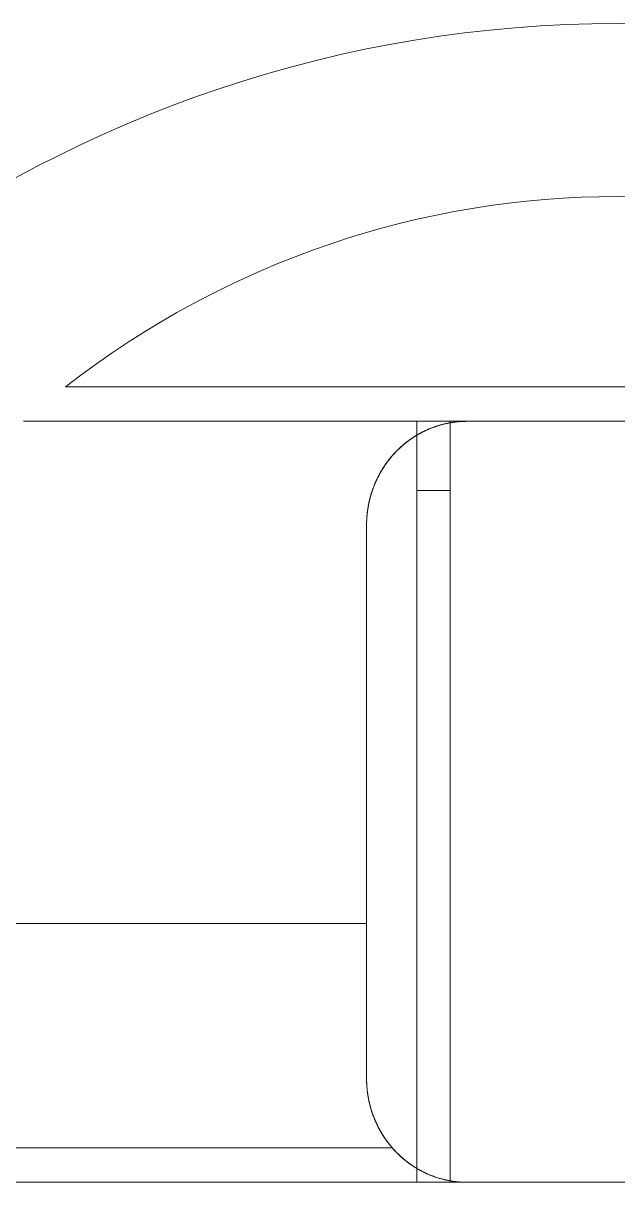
# Model space of a CAD drawing. Header units: millimetres. Extents: x 7939 to 8557, y 3805 to 4021.
# Drawn here: x 8520.74 to 8532.19, y 3916.06 to 3938.74 of the extents above; entities that cross this region are included whole.
import ezdxf

# ---------------------------------------------------------------- set-up
doc = ezdxf.new("R2010")
doc.units = ezdxf.units.MM
doc.layers.add('linea_gruesa', color=1, linetype='Continuous', lineweight=40)

msp = doc.modelspace()

# ---------------------------------------------------------------- linework, layer by layer
at = {"layer": 'linea_gruesa', "linetype": 'Continuous', "lineweight": 15, "extrusion": (-0.253745, -3.38569e-15, 0.967271)}
for p, q in [((8542.829, 3931.738, 135.052), (8521.549, 3931.738, 129.47)), ((8542.829, 3931.738, 135.052), (8521.549, 3931.738, 129.47)), ((8529.287, 3931.072, 131.5), (8520.74, 3931.072, 129.258)), ((8529.287, 3931.072, 131.5), (8520.74, 3931.072, 129.258)), ((8520.74, 3931.072, 129.258), (8535.413, 3931.072, 133.107)), ((8520.74, 3931.072, 129.258), (8528.965, 3931.072, 131.415)), ((8528.32, 3931.072, 131.246), (8520.74, 3931.072, 129.258)), ((8528.32, 3931.072, 131.246), (8528.32, 3916.405, 131.246)), ((8528.965, 3931.072, 131.415), (8528.965, 3916.405, 131.415)), ((8535.091, 3931.072, 133.023), (8529.287, 3931.072, 131.5)), ((8529.287, 3931.072, 131.5), (8535.091, 3931.072, 133.023)), ((8528.965, 3929.738, 131.415), (8528.32, 3929.738, 131.246)), ((8528.32, 3916.405, 131.246), (8528.32, 3929.738, 131.246)), ((8528.965, 3916.405, 131.415), (8528.965, 3929.738, 131.415)), ((8527.353, 3918.405, 130.993), (8527.353, 3929.072, 130.993)), ((8527.353, 3929.072, 130.993), (8527.353, 3918.405, 130.993)), ((8527.353, 3929.072, 130.993), (8527.353, 3921.396, 130.993)), ((8527.353, 3921.396, 130.993), (8527.353, 3929.072, 130.993)), ((8527.353, 3921.396, 130.993), (8508.704, 3921.396, 126.101)), ((8527.353, 3921.396, 130.993), (8508.704, 3921.396, 126.101)), ((8527.845, 3917.072, 131.122), (8514.456, 3917.072, 127.609)), ((8527.845, 3917.072, 131.122), (8514.456, 3917.072, 127.609)), ((8529.287, 3916.405, 131.5), (8514.488, 3916.405, 127.618)), ((8529.287, 3916.405, 131.5), (8514.488, 3916.405, 127.618)), ((8535.413, 3916.405, 133.107), (8514.488, 3916.405, 127.618)), ((8514.488, 3916.405, 127.618), (8528.965, 3916.405, 131.415)), ((8528.32, 3916.405, 131.246), (8514.488, 3916.405, 127.618)), ((8528.965, 3916.405, 131.415), (8528.32, 3916.405, 131.246)), ((8529.287, 3916.405, 131.5), (8535.091, 3916.405, 133.023)), ((8535.091, 3916.405, 133.023), (8529.287, 3916.405, 131.5))]:
    msp.add_line(p, q, dxfattribs=at)
for centre, radius, start, end in [((-3913.072, 8286.501, -2037.069), 25.667, 108.9246, 251.0754), ((-3913.072, 8286.501, -2037.069), 25.667, 108.9246, 251.0754), ((-3917.072, 8286.501, -2037.069), 18.333, 143.1301, 216.8699), ((-3917.072, 8286.501, -2037.069), 18.333, 143.1301, 216.8699), ((-3917.072, 8274.834, -2037.069), 13.333, 251.0754, 360), ((-3917.072, 8274.834, -2037.069), 13.333, 251.0754, 360)]:
    msp.add_arc(centre, radius, start, end, dxfattribs=at)
at = {"layer": 'linea_gruesa', "linetype": 'Continuous', "lineweight": 15}
for points, knots in [([(8529.287, 3931.072, 131.5), (8529.263, 3931.071, 131.494), (8529.214, 3931.071, 131.481), (8529.139, 3931.066, 131.461), (8529.064, 3931.059, 131.441), (8528.988, 3931.048, 131.421), (8528.911, 3931.034, 131.401), (8528.835, 3931.017, 131.382), (8528.761, 3930.997, 131.362), (8528.689, 3930.974, 131.343), (8528.616, 3930.948, 131.324), (8528.545, 3930.919, 131.305), (8528.474, 3930.887, 131.287), (8528.396, 3930.848, 131.266), (8528.31, 3930.799, 131.244), (8528.219, 3930.741, 131.22), (8528.132, 3930.678, 131.197), (8528.05, 3930.61, 131.175), (8527.972, 3930.54, 131.155), (8527.9, 3930.467, 131.136), (8527.832, 3930.391, 131.118), (8527.769, 3930.312, 131.102), (8527.71, 3930.231, 131.086), (8527.655, 3930.147, 131.072), (8527.605, 3930.061, 131.059), (8527.56, 3929.974, 131.047), (8527.519, 3929.885, 131.036), (8527.482, 3929.794, 131.027), (8527.45, 3929.702, 131.018), (8527.423, 3929.609, 131.011), (8527.4, 3929.515, 131.005), (8527.382, 3929.423, 131), (8527.369, 3929.333, 130.997), (8527.359, 3929.246, 130.994), (8527.354, 3929.159, 130.993), (8527.353, 3929.101, 130.993), (8527.353, 3929.072, 130.993)], [0, 0, 0, 0, 0.021586, 0.043186, 0.064769, 0.086981, 0.109212, 0.131423, 0.153021, 0.174637, 0.196236, 0.218492, 0.240766, 0.263024, 0.294928, 0.326836, 0.359413, 0.391994, 0.424574, 0.457186, 0.489774, 0.523271, 0.556792, 0.590293, 0.624563, 0.658833, 0.693364, 0.727895, 0.763149, 0.798404, 0.833869, 0.869334, 0.90193, 0.934527, 0.967263, 1, 1, 1, 1]), ([(8527.353, 3929.072, 130.993), (8527.353, 3929.113, 130.993), (8527.355, 3929.194, 130.993), (8527.366, 3929.317, 130.996), (8527.385, 3929.441, 131.001), (8527.411, 3929.565, 131.008), (8527.446, 3929.689, 131.017), (8527.486, 3929.804, 131.028), (8527.53, 3929.91, 131.039), (8527.576, 3930.007, 131.051), (8527.628, 3930.102, 131.065), (8527.687, 3930.198, 131.08), (8527.753, 3930.291, 131.097), (8527.818, 3930.374, 131.115), (8527.882, 3930.447, 131.131), (8527.941, 3930.509, 131.147), (8528.005, 3930.57, 131.164), (8528.073, 3930.63, 131.182), (8528.146, 3930.687, 131.201), (8528.216, 3930.738, 131.219), (8528.285, 3930.783, 131.237), (8528.35, 3930.822, 131.254), (8528.418, 3930.859, 131.272), (8528.488, 3930.894, 131.29), (8528.561, 3930.926, 131.31), (8528.635, 3930.955, 131.329), (8528.71, 3930.981, 131.349), (8528.785, 3931.004, 131.368), (8528.862, 3931.024, 131.389), (8528.941, 3931.04, 131.409), (8529.021, 3931.053, 131.43), (8529.105, 3931.064, 131.452), (8529.194, 3931.07, 131.476), (8529.256, 3931.071, 131.492), (8529.287, 3931.072, 131.5)], [0, 0, 0, 0, 0.045994, 0.092011, 0.138003, 0.184962, 0.231949, 0.278904, 0.316391, 0.353896, 0.391379, 0.429726, 0.4681, 0.506439, 0.533991, 0.561557, 0.589107, 0.617333, 0.645579, 0.6738, 0.696095, 0.718403, 0.740695, 0.763599, 0.786523, 0.809425, 0.831746, 0.854087, 0.876408, 0.899482, 0.922578, 0.945653, 0.972763, 1, 1, 1, 1]), ([(8529.287, 3931.072, 131.5), (8529.26, 3931.071, 131.493), (8529.206, 3931.071, 131.479), (8529.124, 3931.065, 131.457), (8529.041, 3931.056, 131.436), (8528.958, 3931.043, 131.414), (8528.875, 3931.026, 131.392), (8528.793, 3931.006, 131.37), (8528.713, 3930.982, 131.35), (8528.636, 3930.956, 131.329), (8528.559, 3930.925, 131.309), (8528.483, 3930.892, 131.289), (8528.409, 3930.854, 131.27), (8528.337, 3930.815, 131.251), (8528.268, 3930.772, 131.233), (8528.201, 3930.727, 131.215), (8528.136, 3930.68, 131.198), (8528.074, 3930.63, 131.182), (8528.014, 3930.578, 131.166), (8527.948, 3930.516, 131.149), (8527.877, 3930.443, 131.13), (8527.804, 3930.358, 131.111), (8527.737, 3930.27, 131.093), (8527.674, 3930.178, 131.077), (8527.617, 3930.084, 131.062), (8527.567, 3929.989, 131.049), (8527.524, 3929.896, 131.037), (8527.486, 3929.803, 131.027), (8527.452, 3929.708, 131.019), (8527.424, 3929.612, 131.011), (8527.4, 3929.515, 131.005), (8527.381, 3929.416, 131), (8527.366, 3929.317, 130.996), (8527.358, 3929.226, 130.994), (8527.353, 3929.145, 130.993), (8527.353, 3929.096, 130.993), (8527.353, 3929.072, 130.993)], [0, 0, 0, 0, 0.024002, 0.048022, 0.072023, 0.096756, 0.121512, 0.146245, 0.170247, 0.194269, 0.218272, 0.242956, 0.267658, 0.292344, 0.316806, 0.341284, 0.365748, 0.390723, 0.415712, 0.440689, 0.476963, 0.513272, 0.549553, 0.586864, 0.624201, 0.661515, 0.696555, 0.731595, 0.766897, 0.802199, 0.838259, 0.874319, 0.910613, 0.946907, 0.973443, 1, 1, 1, 1]), ([(8527.353, 3929.072, 130.993), (8527.353, 3929.104, 130.993), (8527.354, 3929.168, 130.993), (8527.361, 3929.265, 130.995), (8527.372, 3929.362, 130.998), (8527.389, 3929.46, 131.002), (8527.41, 3929.558, 131.008), (8527.436, 3929.656, 131.014), (8527.468, 3929.754, 131.023), (8527.505, 3929.852, 131.033), (8527.548, 3929.95, 131.044), (8527.598, 3930.048, 131.057), (8527.653, 3930.145, 131.071), (8527.716, 3930.24, 131.088), (8527.785, 3930.334, 131.106), (8527.855, 3930.417, 131.124), (8527.923, 3930.491, 131.142), (8527.988, 3930.555, 131.159), (8528.058, 3930.617, 131.178), (8528.132, 3930.677, 131.197), (8528.211, 3930.735, 131.218), (8528.288, 3930.785, 131.238), (8528.364, 3930.83, 131.258), (8528.436, 3930.868, 131.277), (8528.511, 3930.905, 131.297), (8528.59, 3930.938, 131.317), (8528.67, 3930.968, 131.338), (8528.753, 3930.995, 131.36), (8528.838, 3931.018, 131.382), (8528.925, 3931.037, 131.405), (8529.014, 3931.052, 131.428), (8529.105, 3931.064, 131.452), (8529.196, 3931.07, 131.476), (8529.257, 3931.071, 131.492), (8529.287, 3931.072, 131.5)], [0, 0, 0, 0, 0.035259, 0.070517, 0.105981, 0.141444, 0.17759, 0.213735, 0.250137, 0.286539, 0.324168, 0.361818, 0.399443, 0.438015, 0.476617, 0.515181, 0.544323, 0.573481, 0.602619, 0.632515, 0.662435, 0.692326, 0.716875, 0.74144, 0.765987, 0.791221, 0.816476, 0.841709, 0.867612, 0.893541, 0.919444, 0.946286, 0.973156, 1, 1, 1, 1]), ([(8527.353, 3918.405, 130.993), (8527.353, 3918.486, 130.993), (8527.353, 3918.646, 130.993), (8527.353, 3918.887, 130.993), (8527.353, 3919.107, 130.993), (8527.353, 3919.307, 130.993), (8527.353, 3919.487, 130.993), (8527.353, 3919.665, 130.993), (8527.353, 3919.864, 130.993), (8527.353, 3920.083, 130.993), (8527.353, 3920.322, 130.993), (8527.353, 3920.55, 130.993), (8527.353, 3920.77, 130.993), (8527.353, 3920.98, 130.993), (8527.353, 3921.189, 130.993), (8527.353, 3921.327, 130.993), (8527.353, 3921.396, 130.993)], [0, 0, 0, 0, 0.079036, 0.158079, 0.237115, 0.29651, 0.355904, 0.415068, 0.474232, 0.554262, 0.634298, 0.714327, 0.785706, 0.857083, 0.928541, 1, 1, 1, 1]), ([(8527.353, 3921.396, 130.993), (8527.353, 3921.311, 130.993), (8527.353, 3921.141, 130.993), (8527.353, 3920.883, 130.993), (8527.353, 3920.623, 130.993), (8527.353, 3920.362, 130.993), (8527.353, 3920.098, 130.993), (8527.353, 3919.844, 130.993), (8527.353, 3919.598, 130.993), (8527.353, 3919.361, 130.993), (8527.353, 3919.123, 130.993), (8527.353, 3918.885, 130.993), (8527.353, 3918.645, 130.993), (8527.353, 3918.485, 130.993), (8527.353, 3918.405, 130.993)], [0, 0, 0, 0, 0.087976, 0.175962, 0.263938, 0.352253, 0.440578, 0.528894, 0.607289, 0.685691, 0.764086, 0.842722, 0.921364, 1, 1, 1, 1]), ([(8527.353, 3918.405, 130.993), (8527.353, 3918.377, 130.993), (8527.354, 3918.322, 130.993), (8527.359, 3918.239, 130.994), (8527.367, 3918.157, 130.996), (8527.379, 3918.074, 130.999), (8527.394, 3917.991, 131.003), (8527.413, 3917.908, 131.008), (8527.435, 3917.825, 131.014), (8527.46, 3917.745, 131.021), (8527.489, 3917.667, 131.028), (8527.52, 3917.591, 131.036), (8527.554, 3917.516, 131.045), (8527.591, 3917.442, 131.055), (8527.632, 3917.369, 131.066), (8527.676, 3917.298, 131.077), (8527.723, 3917.228, 131.09), (8527.778, 3917.152, 131.104), (8527.821, 3917.101, 131.115), (8527.845, 3917.072, 131.122)], [0, 0, 0, 0, 0.056477, 0.112955, 0.169831, 0.226708, 0.284837, 0.342965, 0.401523, 0.46008, 0.516555, 0.573031, 0.629893, 0.686754, 0.744824, 0.802895, 0.861378, 0.919862, 1, 1, 1, 1]), ([(8527.845, 3917.072, 131.122), (8527.828, 3917.093, 131.117), (8527.793, 3917.134, 131.108), (8527.743, 3917.2, 131.095), (8527.696, 3917.267, 131.083), (8527.651, 3917.337, 131.071), (8527.608, 3917.41, 131.06), (8527.569, 3917.485, 131.049), (8527.532, 3917.563, 131.04), (8527.499, 3917.641, 131.031), (8527.469, 3917.719, 131.023), (8527.443, 3917.798, 131.016), (8527.42, 3917.879, 131.01), (8527.4, 3917.961, 131.005), (8527.384, 3918.045, 131.001), (8527.37, 3918.13, 130.997), (8527.361, 3918.216, 130.995), (8527.354, 3918.308, 130.993), (8527.353, 3918.371, 130.993), (8527.353, 3918.405, 130.993)], [0, 0, 0, 0, 0.057085, 0.114171, 0.171645, 0.229121, 0.287832, 0.346544, 0.405686, 0.464828, 0.521916, 0.579003, 0.636493, 0.693984, 0.752755, 0.811525, 0.870743, 0.929961, 1, 1, 1, 1]), ([(8527.353, 3918.405, 130.993), (8527.353, 3918.368, 130.993), (8527.354, 3918.294, 130.993), (8527.364, 3918.182, 130.995), (8527.379, 3918.071, 130.999), (8527.4, 3917.959, 131.005), (8527.428, 3917.848, 131.012), (8527.462, 3917.74, 131.021), (8527.501, 3917.635, 131.031), (8527.545, 3917.533, 131.043), (8527.595, 3917.433, 131.056), (8527.651, 3917.336, 131.071), (8527.713, 3917.241, 131.087), (8527.78, 3917.15, 131.105), (8527.85, 3917.064, 131.123), (8527.925, 3916.984, 131.143), (8528.004, 3916.907, 131.164), (8528.089, 3916.834, 131.186), (8528.178, 3916.765, 131.209), (8528.27, 3916.703, 131.233), (8528.364, 3916.646, 131.258), (8528.461, 3916.596, 131.283), (8528.56, 3916.55, 131.309), (8528.664, 3916.511, 131.336), (8528.77, 3916.477, 131.364), (8528.875, 3916.45, 131.392), (8528.979, 3916.43, 131.419), (8529.081, 3916.416, 131.446), (8529.184, 3916.407, 131.473), (8529.253, 3916.406, 131.491), (8529.287, 3916.405, 131.5)], [0, 0, 0, 0, 0.035444, 0.070916, 0.10636, 0.142836, 0.179341, 0.215817, 0.25126, 0.286731, 0.322174, 0.358643, 0.395142, 0.431612, 0.467117, 0.502651, 0.538156, 0.574691, 0.611255, 0.647789, 0.683343, 0.718924, 0.754477, 0.791062, 0.827677, 0.864261, 0.898006, 0.93175, 0.965875, 1, 1, 1, 1]), ([(8529.287, 3916.405, 131.5), (8529.251, 3916.406, 131.491), (8529.179, 3916.407, 131.472), (8529.071, 3916.417, 131.443), (8528.963, 3916.432, 131.415), (8528.855, 3916.454, 131.387), (8528.748, 3916.483, 131.359), (8528.643, 3916.518, 131.331), (8528.541, 3916.559, 131.304), (8528.442, 3916.605, 131.278), (8528.346, 3916.657, 131.253), (8528.251, 3916.715, 131.228), (8528.159, 3916.779, 131.204), (8528.071, 3916.848, 131.181), (8527.988, 3916.922, 131.159), (8527.91, 3916.999, 131.139), (8527.835, 3917.082, 131.119), (8527.765, 3917.169, 131.101), (8527.699, 3917.262, 131.083), (8527.638, 3917.357, 131.068), (8527.584, 3917.455, 131.053), (8527.535, 3917.555, 131.04), (8527.492, 3917.658, 131.029), (8527.453, 3917.765, 131.019), (8527.421, 3917.875, 131.01), (8527.395, 3917.983, 131.004), (8527.376, 3918.09, 130.999), (8527.363, 3918.194, 130.995), (8527.354, 3918.299, 130.993), (8527.353, 3918.37, 130.993), (8527.353, 3918.405, 130.993)], [0, 0, 0, 0, 0.035566, 0.071159, 0.106726, 0.143325, 0.179955, 0.216554, 0.25212, 0.287713, 0.323279, 0.359877, 0.396505, 0.433104, 0.468676, 0.504276, 0.539849, 0.576457, 0.613095, 0.649703, 0.685242, 0.720808, 0.756348, 0.792922, 0.829527, 0.866101, 0.899392, 0.932682, 0.966341, 1, 1, 1, 1]), ([(8527.845, 3917.072, 131.122), (8527.864, 3917.051, 131.127), (8527.9, 3917.01, 131.136), (8527.958, 3916.951, 131.151), (8528.019, 3916.894, 131.167), (8528.082, 3916.84, 131.184), (8528.148, 3916.788, 131.201), (8528.217, 3916.738, 131.219), (8528.288, 3916.692, 131.238), (8528.36, 3916.649, 131.257), (8528.433, 3916.61, 131.276), (8528.507, 3916.574, 131.295), (8528.582, 3916.542, 131.315), (8528.66, 3916.513, 131.335), (8528.739, 3916.486, 131.356), (8528.82, 3916.464, 131.377), (8528.902, 3916.445, 131.399), (8528.982, 3916.43, 131.42), (8529.06, 3916.418, 131.44), (8529.135, 3916.411, 131.46), (8529.211, 3916.406, 131.48), (8529.262, 3916.405, 131.493), (8529.287, 3916.405, 131.5)], [0, 0, 0, 0, 0.049924, 0.099848, 0.15012, 0.200391, 0.251755, 0.30312, 0.354863, 0.406607, 0.456531, 0.506455, 0.556727, 0.606999, 0.658364, 0.709731, 0.761475, 0.813219, 0.859739, 0.906434, 0.953129, 1, 1, 1, 1]), ([(8529.287, 3916.405, 131.5), (8529.26, 3916.405, 131.493), (8529.206, 3916.406, 131.479), (8529.125, 3916.412, 131.457), (8529.044, 3916.42, 131.436), (8528.962, 3916.433, 131.415), (8528.881, 3916.449, 131.393), (8528.799, 3916.469, 131.372), (8528.718, 3916.493, 131.351), (8528.639, 3916.52, 131.33), (8528.562, 3916.55, 131.31), (8528.487, 3916.583, 131.29), (8528.414, 3916.62, 131.271), (8528.341, 3916.66, 131.252), (8528.27, 3916.703, 131.233), (8528.199, 3916.751, 131.215), (8528.131, 3916.801, 131.197), (8528.067, 3916.853, 131.18), (8528.007, 3916.905, 131.164), (8527.951, 3916.958, 131.149), (8527.897, 3917.014, 131.135), (8527.862, 3917.052, 131.126), (8527.845, 3917.072, 131.122)], [0, 0, 0, 0, 0.049925, 0.099851, 0.150123, 0.200395, 0.251761, 0.303127, 0.35487, 0.406614, 0.456539, 0.506465, 0.556738, 0.607012, 0.658379, 0.709748, 0.761494, 0.81324, 0.859755, 0.906445, 0.953134, 1, 1, 1, 1])]:
    msp.add_open_spline(points, degree=3, knots=knots, dxfattribs=at)

doc.saveas('drawing.dxf')
